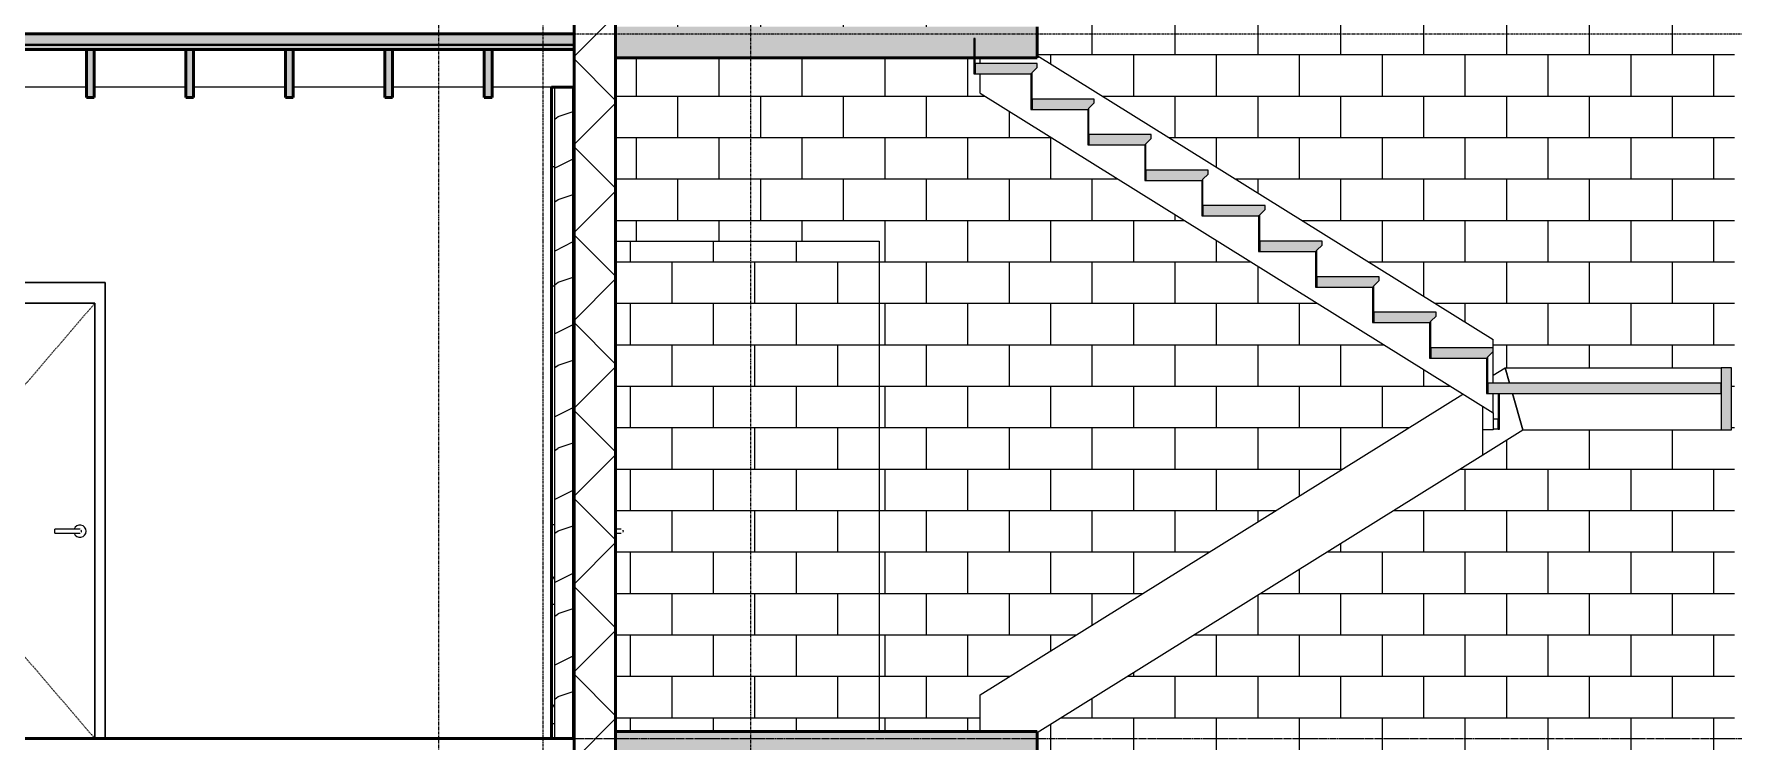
# Model space of a CAD drawing. Header units: inches. Extents: x 9610 to 16692, y -360 to 647.
# Drawn here: x 11748.9 to 12076.9, y -0.5 to 136 of the extents above; entities that cross this region are included whole.
import ezdxf

# ---------------------------------------------------------------- set-up
doc = ezdxf.new("R2010")
doc.units = ezdxf.units.IN
doc.header["$MEASUREMENT"] = 0
for name, pattern in [('Aligning Line 1_8_', [0.25, 0.125, -0.125]), ('Dash 1_16_', [0.125, 0.0625, -0.0625]), ('Dash Dot 3_16_', [0.3125, 0.1875, -0.0625, 0, -0.0625]), ('Grid Line 1_2_', [0.875, 0.5, -0.125, 0.125, -0.125])]:
    doc.linetypes.add(name, pattern=pattern)
for name, color, linetype, lineweight in [('0-1', 7, 'Continuous', 5), ('0-4', 55, 'Continuous', 9), ('0-5', 135, 'Continuous', 13), ('A-ANNO-SYMB-1', 150, 'Dash Dot 3_16_', 9), ('A-DOOR-1', 250, 'Continuous', 9), ('A-DOOR-2', 250, 'Dash 1_16_', 9), ('A-DOOR-FRAM-1', 250, 'Continuous', 9), ('A-FLOR-1', 9, 'Continuous', 13), ('A-FLOR-10', 192, 'Continuous', 50), ('A-FLOR-2', 10, 'Continuous', 50), ('A-FLOR-3', 8, 'Continuous', 5), ('A-FLOR-9', 21, 'Continuous', 13), ('A-FLOR-LEVL-1', 51, 'Grid Line 1_2_', 9), ('A-FLOR-MCUT', 51, 'Continuous', 13), ('A-FLOR-PATT-1', 8, 'Continuous', 9), ('A-WALL-1', 10, 'Continuous', 50), ('A-WALL-2', 7, 'Continuous', 13), ('A-WALL-3', 135, 'Continuous', 13), ('A-WALL-4', 252, 'Continuous', 13), ('A-WALL-PATT-1', 250, 'Continuous', 9), ('A-WALL-PATT-2', 55, 'Continuous', 9), ('A-WALL-PATT-3', 53, 'Continuous', 9), ('A-WALL-PATT-4', 45, 'Continuous', 9), ('G-ANNO-SYMB', 111, 'Aligning Line 1_8_', 9), ('I-WALL-1', 135, 'Continuous', 13), ('S-BEAM-2', 41, 'Continuous', 9), ('S-BEAM-3', 10, 'Continuous', 50), ('S-GRID-1', 1, 'Grid Line 1_2_', 9), ('S-STRS-1', 8, 'Continuous', 5), ('S-STRS-2', 250, 'Continuous', 9)]:
    doc.layers.add(name, color=color, linetype=linetype, lineweight=lineweight)
pattern_1 = [(0, (10995.947, 72), (30.72, 7.68), [1.267, -21.773, 1.267, -21.773, -122.88]), (0, (10995.947, 72), (30.72, 7.68), [-46.08, 1.267, -44.813, 1.267, -21.773, -53.76]), (0, (10995.947, 72), (30.72, 7.68), [-115.2, 1.267, -14.093, 1.267, -37.133]), (120, (11007.467, 75.84), (-22.011075, 22.7643), [1.267, -21.773, 1.267, -21.773, -122.88]), (120, (11007.467, 75.84), (-22.011075, 22.7643), [-46.08, 1.267, -44.813, 1.267, -21.773, -53.76]), (120, (11007.467, 75.84), (-22.011075, 22.7643), [-115.2, 1.267, -14.093, 1.267, -37.133]), (240, (11011.307, 91.2), (-8.708925, -30.4443), [1.267, -21.773, 1.267, -21.773, -122.88]), (240, (11011.307, 91.2), (-8.708925, -30.4443), [-46.08, 1.267, -44.813, 1.267, -21.773, -53.76]), (240, (11011.307, 91.2), (-8.708925, -30.4443), [-115.2, 1.267, -14.093, 1.267, -37.133])]

# ---------------------------------------------------------------- blocks, each defined once
blk = doc.blocks.new('HOLLOW METAL - STAIR DOOR-2010450-BUILDING SECTION - EAST_WEST - LOOKING NORTH')
at = {"layer": 'A-DOOR-1'}
for p, q in [((11760.64, 84), (11724.64, 84)), ((11724.64, 84), (11724.64, 0)), ((11760.64, 0), (11760.64, 84)), ((11757.1, 40.39), (11752.96, 40.39)), ((11752.96, 40), (11752.96, 40.39)), ((11752.96, 39.61), (11752.96, 40)), ((11752.96, 39.61), (11757.1, 39.61))]:
    blk.add_line(p, q, dxfattribs=at)
at = {"layer": 'A-DOOR-1', "flags": 128}
for points in [[(11757.69, 40.39), (11757.69, 40.39), (11757.68, 40.39), (11757.68, 40.39), (11757.68, 40.39), (11757.67, 40.39), (11757.67, 40.39), (11757.66, 40.39), (11757.66, 40.39), (11757.65, 40.39), (11757.64, 40.39), (11757.63, 40.39), (11757.62, 40.39), (11757.61, 40.39), (11757.6, 40.39), (11757.58, 40.39), (11757.57, 40.39), (11757.55, 40.39), (11757.54, 40.39), (11757.52, 40.39), (11757.51, 40.39), (11757.49, 40.39), (11757.47, 40.39), (11757.45, 40.39), (11757.43, 40.39), (11757.41, 40.39), (11757.39, 40.39), (11757.37, 40.39), (11757.35, 40.39), (11757.33, 40.39), (11757.31, 40.39), (11757.29, 40.39), (11757.27, 40.39), (11757.24, 40.39), (11757.22, 40.39), (11757.2, 40.39), (11757.17, 40.39), (11757.15, 40.39), (11757.13, 40.39), (11757.1, 40.39), (11757.1, 40.39)], [(11757.1, 39.61), (11757.12, 39.61), (11757.14, 39.61), (11757.17, 39.61), (11757.19, 39.61), (11757.21, 39.61), (11757.24, 39.61), (11757.26, 39.61), (11757.28, 39.61), (11757.3, 39.61), (11757.33, 39.61), (11757.35, 39.61), (11757.37, 39.61), (11757.39, 39.61), (11757.41, 39.61), (11757.43, 39.61), (11757.45, 39.61), (11757.47, 39.61), (11757.49, 39.61), (11757.5, 39.61), (11757.52, 39.61), (11757.54, 39.61), (11757.55, 39.61), (11757.57, 39.61), (11757.58, 39.61), (11757.59, 39.61), (11757.61, 39.61), (11757.62, 39.61), (11757.63, 39.61), (11757.64, 39.61), (11757.65, 39.61), (11757.65, 39.61), (11757.66, 39.61), (11757.67, 39.61), (11757.67, 39.61), (11757.68, 39.61), (11757.68, 39.61), (11757.68, 39.61), (11757.69, 39.61), (11757.69, 39.61)]]:
    blk.add_lwpolyline(points, dxfattribs=at)
at = {"layer": 'A-DOOR-1'}
for centre, radius, start, end in [((11757.78, 40), 1.18, 360, 160.3657), ((11757.78, 40), 1.18, 199.5633, 360), ((11757.69, 40), 0.394, 75, 90), ((11757.69, 40), 0.394, 270, 285), ((11757.69, 40), 0.394, 0, 30), ((11757.69, 40), 0.394, 330, 0)]:
    blk.add_arc(centre, radius, start, end, dxfattribs=at)
at = {"layer": 'A-DOOR-2'}
for p, q in [((11760.64, 84), (11724.64, 42)), ((11724.64, 42), (11760.64, 0))]:
    blk.add_line(p, q, dxfattribs=at)
at = {"layer": 'A-DOOR-FRAM-1'}
for p, q in [((11722.64, 88), (11722.64, 0)), ((11762.64, 88), (11722.64, 88)), ((11762.64, 0), (11762.64, 88)), ((11724.64, 84), (11724.64, 0)), ((11724.64, 84), (11760.64, 84)), ((11760.64, 84), (11760.64, 0))]:
    blk.add_line(p, q, dxfattribs=at)
blk = doc.blocks.new('Dimension Lumber - 2x10-2069430-BUILDING SECTION - EAST_WEST - LOOKING NORTH')
at = {"layer": 'S-BEAM-2'}
blk.add_hatch(color=256, dxfattribs=at).paths.add_polyline_path([(10261.44, 255.75), (10262.94, 255.75), (10262.94, 265), (10261.44, 265), (10261.44, 257.75)], flags=0)
at = {"layer": 'S-BEAM-3'}
for p, q in [((10262.94, 265), (10261.44, 265)), ((10261.44, 265), (10261.44, 255.75)), ((10262.94, 255.75), (10262.94, 265)), ((10261.44, 255.75), (10262.94, 255.75))]:
    blk.add_line(p, q, dxfattribs=at)
blk = doc.blocks.new('CTR - 1st Phase - Common Walls_rvt-1-BUILDING SECTION - EAST_WEST - LOOKING NORTH')
at = {"layer": 'A-WALL-4'}
blk.add_hatch(color=256, dxfattribs=at).paths.add_polyline_path([(11852.94, 0), (11853.19, 0), (11853.19, 125.75), (11852.94, 125.75), (11852.94, 0.21)], flags=0)
at = {"layer": 'A-WALL-PATT-1'}
h = blk.add_hatch(dxfattribs=at)
h.set_pattern_fill('FP_1', color=256, style=0, pattern_type=2)
h.set_pattern_definition(pattern_1)
h.paths.add_polyline_path([(11849.44, 0), (11849.44, 125.75), (11848.81, 125.75), (11848.81, 0)], flags=0)
at = {"layer": 'A-WALL-PATT-3'}
h = blk.add_hatch(dxfattribs=at)
h.set_pattern_fill('FP_4', color=256, style=0, pattern_type=2)
h.set_pattern_definition([(216.87, (11002.345, 87.994), (47.980943, 31.987086), [7.997, -71.971]), (206.565, (11011.941, 83.196), (-15.993714, -15.99413), [17.881, -17.881]), (198.435, (11011.941, 75.199), (-31.98674, -15.99388), [10.115, -40.461])])
h.paths.add_polyline_path([(11852.94, 0), (11852.94, 125.75), (11849.44, 125.75), (11849.44, 0)], flags=0)
at = {"layer": 'A-WALL-1'}
for p, q in [((11853.19, 125.75), (11848.81, 125.75)), ((11848.81, 125.75), (11848.81, 0)), ((11853.19, 0), (11853.19, 125.75)), ((11848.81, 0), (11853.19, 0))]:
    blk.add_line(p, q, dxfattribs=at)
at = {"layer": 'A-WALL-2'}
for p, q in [((11849.44, 0), (11849.44, 125.75)), ((11852.94, 0), (11852.94, 125.75))]:
    blk.add_line(p, q, dxfattribs=at)
at = {"layer": 'I-WALL-1'}
for p, q in [((11759.04, 125.75), (11741.34, 125.75)), ((11778.24, 125.75), (11760.54, 125.75)), ((11797.44, 125.75), (11779.74, 125.75)), ((11816.64, 125.75), (11798.94, 125.75)), ((11835.84, 125.75), (11818.14, 125.75)), ((11848.81, 125.75), (11837.34, 125.75)), ((11722.64, 88), (11762.64, 88)), ((11762.64, 88), (11762.64, 0))]:
    blk.add_line(p, q, dxfattribs=at)
at = {"layer": '0-4'}
for name, p in [('Dimension Lumber - 2x10-2069430-BUILDING SECTION - EAST_WEST - LOOKING NORTH', (1497.6, -132)), ('Dimension Lumber - 2x10-2069430-BUILDING SECTION - EAST_WEST - LOOKING NORTH', (1516.79, -132)), ('Dimension Lumber - 2x10-2069430-BUILDING SECTION - EAST_WEST - LOOKING NORTH', (1535.99, -132)), ('Dimension Lumber - 2x10-2069430-BUILDING SECTION - EAST_WEST - LOOKING NORTH', (1555.19, -132)), ('Dimension Lumber - 2x10-2069430-BUILDING SECTION - EAST_WEST - LOOKING NORTH', (1574.39, -132)), ('HOLLOW METAL - STAIR DOOR-2010450-BUILDING SECTION - EAST_WEST - LOOKING NORTH', (0, 0))]:
    blk.add_blockref(name, p, dxfattribs=at)
blk = doc.blocks.new('HOLLOW METAL - STAIR DOOR-2009181-BUILDING SECTION - EAST_WEST - LOOKING NORTH')
at = {"layer": 'A-DOOR-1'}
for p, q in [((11861.69, 176.39), (11861.19, 176.39)), ((11861.19, 175.61), (11861.69, 175.61))]:
    blk.add_line(p, q, dxfattribs=at)
at = {"layer": 'A-DOOR-1', "flags": 128}
for points in [[(11862.28, 176.39), (11862.28, 176.39), (11862.27, 176.39), (11862.27, 176.39), (11862.27, 176.39), (11862.26, 176.39), (11862.26, 176.39), (11862.25, 176.39), (11862.25, 176.39), (11862.24, 176.39), (11862.23, 176.39), (11862.22, 176.39), (11862.21, 176.39), (11862.2, 176.39), (11862.19, 176.39), (11862.17, 176.39), (11862.16, 176.39), (11862.14, 176.39), (11862.13, 176.39), (11862.11, 176.39), (11862.1, 176.39), (11862.08, 176.39), (11862.06, 176.39), (11862.04, 176.39), (11862.02, 176.39), (11862, 176.39), (11861.98, 176.39), (11861.96, 176.39), (11861.94, 176.39), (11861.92, 176.39), (11861.9, 176.39), (11861.88, 176.39), (11861.85, 176.39), (11861.83, 176.39), (11861.81, 176.39), (11861.79, 176.39), (11861.76, 176.39), (11861.74, 176.39), (11861.72, 176.39), (11861.69, 176.39), (11861.69, 176.39)], [(11861.69, 175.61), (11861.71, 175.61), (11861.73, 175.61), (11861.76, 175.61), (11861.78, 175.61), (11861.8, 175.61), (11861.83, 175.61), (11861.85, 175.61), (11861.87, 175.61), (11861.89, 175.61), (11861.92, 175.61), (11861.94, 175.61), (11861.96, 175.61), (11861.98, 175.61), (11862, 175.61), (11862.02, 175.61), (11862.04, 175.61), (11862.06, 175.61), (11862.07, 175.61), (11862.09, 175.61), (11862.11, 175.61), (11862.13, 175.61), (11862.14, 175.61), (11862.16, 175.61), (11862.17, 175.61), (11862.18, 175.61), (11862.19, 175.61), (11862.21, 175.61), (11862.22, 175.61), (11862.23, 175.61), (11862.24, 175.61), (11862.24, 175.61), (11862.25, 175.61), (11862.26, 175.61), (11862.26, 175.61), (11862.27, 175.61), (11862.27, 175.61), (11862.27, 175.61), (11862.28, 175.61), (11862.28, 175.61)]]:
    blk.add_lwpolyline(points, dxfattribs=at)
at = {"layer": 'A-DOOR-1'}
for start, end in [(90, 97.2275), (262.7725, 270), (0, 30), (330, 0)]:
    blk.add_arc((11862.28, 176), 0.394, start, end, dxfattribs=at)
blk = doc.blocks.new('CTR - 1st Phase -Stairs _ Elevators_rvt-1-BUILDING SECTION - EAST_WEST - LOOKING NORTH')
at = {"layer": 'A-FLOR-1'}
for points in [[(11933.2, 131.37), (11942.56, 131.37), (11942.56, 137.38), (11861.19, 137.38), (11861.19, 131.37), (11931.56, 131.37)], [(11917.48, -4.63), (11942.56, -4.63), (11942.56, 1.37), (11861.19, 1.37), (11861.19, -4.63), (11912.03, -4.63)]]:
    blk.add_hatch(color=256, dxfattribs=at).paths.add_polyline_path(points, flags=0)
at = {"layer": 'A-WALL-PATT-2'}
h = blk.add_hatch(dxfattribs=at)
h.set_pattern_fill('FP_37', color=256, style=0, pattern_type=2)
h.set_pattern_definition([(0, (11857.189, -156), (0, 8), []), (90, (11857.189, -156), (-8, 8), [8, -8])])
h.paths.add_polyline_path([(11947.84, -128), (12077.19, -128), (12077.19, 372), (11861.19, 372), (11861.19, 308.39), (11862.45, 308.35), (11862.57, 308.26), (11862.62, 308.2), (11862.62, 307.8), (11862.45, 307.65), (11862.28, 307.62), (11862.06, 307.61), (11861.19, 307.61), (11861.19, 269.38), (11942.56, 269.38), (11942.56, 270.46), (12030.56, 214.46), (12030.56, 207.46), (12032.98, 209), (12076.56, 209), (12076.56, 197), (12036.47, 197), (11942.56, 137.24), (11942.56, 131.84), (12030.56, 76.99), (12030.56, 70.13), (12032.88, 71.57), (12076.56, 71.57), (12076.56, 59.57), (12036.31, 59.57), (11942.56, 1.13), (11942.56, -4.63), (11935.67, -4.63), (12026.46, -59.65), (12026.46, -66.32), (12028.64, -65), (12076.46, -65), (12076.46, -77), (12031.99, -77), (11950.46, -126.41)], flags=0)
h.paths.add_polyline_path([(11938.46, -128), (11938.46, -119.65), (12020.39, -70), (11927.46, -13.68), (11927.46, -10), (11926.21, -10), (11926.21, -4.63), (11861.19, -4.63), (11861.19, -128), (11867.19, -128), (11867.19, -40), (11907.19, -40), (11907.19, -128), (11919.61, -128)], flags=0)
h.paths.add_polyline_path([(11927.46, -8), (11927.46, -4.63), (11926.46, -4.63), (11926.46, -8)], flags=0)
h.paths.add_polyline_path([(11927.46, 1.37), (11931.56, 1.37), (11931.56, 8.42), (12024.72, 66.49), (11931.56, 124.56), (11931.56, 128.29), (11930.31, 128.29), (11930.31, 131.37), (11861.19, 131.37), (11861.19, 96), (11912.03, 96), (11912.03, 1.37)], flags=0)
h.paths.add_polyline_path([(11931.56, 130.29), (11931.56, 131.37), (11930.56, 131.37), (11930.56, 130.29)], flags=0)
h.paths.add_polyline_path([(11931.56, 137.38), (11931.56, 144.46), (12024.89, 203.85), (11942.56, 256.24), (11942.56, 260), (11941.31, 260), (11941.31, 263.38), (11861.19, 263.38), (11861.19, 176.39), (11862.45, 176.35), (11862.57, 176.26), (11862.62, 176.2), (11862.62, 175.8), (11862.45, 175.65), (11862.28, 175.62), (11862.06, 175.61), (11861.19, 175.61), (11861.19, 137.38), (11920.42, 137.38)], flags=0)
h.paths.add_polyline_path([(11861.69, 175.8), (11861.75, 176), (11861.69, 176.1), (11861.69, 175.9)], flags=0)
h.paths.add_polyline_path([(11941.56, 262), (11942.56, 262), (11942.56, 263.38), (11941.56, 263.38)], flags=0)
h.paths.add_polyline_path([(11861.69, 307.8), (11861.75, 308), (11861.69, 308.1), (11861.69, 307.9)], flags=0)
h = blk.add_hatch(dxfattribs=at)
h.set_pattern_fill('FP_33', color=256, style=0, pattern_type=2)
h.set_pattern_definition([(0, (12080.064, -12), (0, 8), []), (90, (12080.064, -12), (-8, 8), [8, -8])])
h.paths.add_polyline_path([(11869.67, 1.37), (11912.03, 1.37), (11912.03, 96), (11861.19, 96), (11861.19, 40.39), (11862.45, 40.35), (11862.57, 40.26), (11862.62, 40.2), (11862.62, 39.8), (11862.45, 39.65), (11862.28, 39.62), (11862.06, 39.61), (11861.19, 39.61), (11861.19, 1.37), (11867.19, 1.37)], flags=0)
h.paths.add_polyline_path([(11861.69, 39.8), (11861.75, 40), (11861.69, 40.1), (11861.69, 39.88)], flags=0)
at = {"layer": 'A-WALL-PATT-4'}
h = blk.add_hatch(dxfattribs=at)
h.set_pattern_fill('FP_30', color=256, style=0, pattern_type=2)
h.set_pattern_definition([(45, (10995.947, 72), (-8.48528, 8.48528), []), (135, (10995.947, 72), (-8.48528, -8.48528), [])])
h.paths.add_polyline_path([(11858.98, -140), (11861.19, -140), (11861.19, 372), (11853.19, 372), (11853.19, -4), (11857.19, -16), (11853.19, -16), (11853.19, -140)], flags=0)
at = {"layer": 'S-STRS-1'}
for points in [[(11930.31, 128.29), (11930.56, 128.29), (11930.56, 131.37), (11930.31, 131.37), (11930.31, 128.54)], [(11941.56, 128.29), (11941.56, 128.54), (11942.56, 129.54), (11942.56, 130.29), (11930.56, 130.29), (11930.56, 128.29), (11931.56, 128.29)], [(11941.56, 121.43), (11941.56, 128.29), (11941.31, 128.29), (11941.31, 121.43)], [(11945.09, 121.43), (11952.56, 121.43), (11952.56, 121.68), (11953.56, 122.68), (11953.56, 123.43), (11941.56, 123.43), (11941.56, 121.43), (11942.56, 121.43)], [(11952.31, 114.57), (11952.56, 114.57), (11952.56, 121.43), (11952.31, 121.43), (11952.31, 114.82)], [(11952.56, 114.57), (11963.56, 114.57), (11963.56, 114.82), (11964.56, 115.82), (11964.56, 116.57), (11952.56, 116.57)], [(11963.56, 107.71), (11963.56, 114.57), (11963.31, 114.57), (11963.31, 107.71)], [(11963.56, 107.71), (11974.56, 107.71), (11974.56, 107.96), (11975.56, 108.96), (11975.56, 109.71), (11963.56, 109.71)], [(11974.31, 100.86), (11974.56, 100.86), (11974.56, 107.71), (11974.31, 107.71), (11974.31, 101.11)], [(11985.56, 100.86), (11985.56, 101.11), (11986.56, 102.11), (11986.56, 102.86), (11974.56, 102.86), (11974.56, 100.86)], [(11985.31, 94), (11985.56, 94), (11985.56, 100.86), (11985.31, 100.86), (11985.31, 94.25)], [(11985.56, 94), (11996.56, 94), (11996.56, 94.25), (11997.56, 95.25), (11997.56, 96), (11985.56, 96)], [(11996.31, 87.14), (11996.56, 87.14), (11996.56, 94), (11996.31, 94), (11996.31, 87.39)], [(11996.56, 87.14), (12007.56, 87.14), (12007.56, 87.39), (12008.56, 88.39), (12008.56, 89.14), (11996.56, 89.14)], [(12007.31, 80.29), (12007.56, 80.29), (12007.56, 87.14), (12007.31, 87.14), (12007.31, 80.54)], [(12018.56, 80.29), (12018.56, 80.54), (12019.56, 81.54), (12019.56, 82.29), (12007.56, 82.29), (12007.56, 80.29)], [(12018.31, 73.43), (12018.56, 73.43), (12018.56, 80.29), (12018.31, 80.29), (12018.31, 73.68)], [(12029.56, 73.43), (12029.56, 73.68), (12030.56, 74.68), (12030.56, 75.43), (12018.56, 75.43), (12018.56, 73.43)], [(12029.56, 66.57), (12029.56, 73.43), (12029.31, 73.43), (12029.31, 66.57)], [(12076.56, 59.57), (12076.56, 71.57), (12074.56, 71.57), (12074.56, 59.57)], [(12029.56, 66.57), (12074.56, 66.57), (12074.56, 68.57), (12029.56, 68.53)]]:
    blk.add_hatch(color=256, dxfattribs=at).paths.add_polyline_path(points, flags=0)
at = {"layer": 'A-FLOR-2'}
for p, q in [((11861.19, 137.38), (11861.19, 131.37)), ((11942.56, 131.37), (11942.56, 137.38)), ((11861.19, 131.37), (11942.56, 131.37)), ((11942.56, 1.37), (11861.19, 1.37)), ((11861.19, 1.37), (11861.19, -4.63)), ((11942.56, -4.63), (11942.56, 1.37))]:
    blk.add_line(p, q, dxfattribs=at)
at = {"layer": 'A-WALL-1'}
for p, q in [((11853.19, 372), (11853.19, -140)), ((11861.19, -140), (11861.19, 372))]:
    blk.add_line(p, q, dxfattribs=at)
at = {"layer": 'A-WALL-3'}
for p, q in [((11861.19, 96), (11912.03, 96)), ((11912.03, 96), (11912.03, 1.37))]:
    blk.add_line(p, q, dxfattribs=at)
at = {"layer": 'S-STRS-2'}
for p, q in [((11930.56, 135.14), (11930.31, 135.14)), ((11930.31, 135.14), (11930.31, 128.29)), ((11930.56, 128.29), (11930.56, 135.14)), ((11931.56, 130.29), (11931.56, 131.37)), ((11942.56, 131.84), (12030.56, 76.99)), ((11930.31, 128.29), (11930.56, 128.29)), ((11942.56, 130.29), (11930.56, 130.29)), ((11930.56, 130.29), (11930.56, 128.29)), ((11930.56, 128.29), (11941.56, 128.29)), ((11931.56, 124.56), (11931.56, 128.29)), ((11941.56, 128.29), (11941.31, 128.29)), ((11941.31, 128.29), (11941.31, 121.43)), ((11941.56, 128.54), (11942.56, 129.54)), ((11941.56, 128.29), (11941.56, 128.54)), ((11941.56, 121.43), (11941.56, 128.29)), ((11942.56, 129.54), (11942.56, 130.29)), ((11931.56, 124.56), (12030.56, 62.85)), ((11941.31, 121.43), (11941.56, 121.43)), ((11953.56, 123.43), (11941.56, 123.43)), ((11941.56, 123.43), (11941.56, 121.43)), ((11941.56, 121.43), (11952.56, 121.43)), ((11952.56, 121.43), (11952.31, 121.43)), ((11952.31, 121.43), (11952.31, 114.57)), ((11952.56, 121.68), (11953.56, 122.68)), ((11952.56, 121.43), (11952.56, 121.68)), ((11952.56, 114.57), (11952.56, 121.43)), ((11953.56, 122.68), (11953.56, 123.43)), ((11964.56, 116.57), (11952.56, 116.57)), ((11952.56, 116.57), (11952.56, 114.57)), ((11963.56, 114.82), (11964.56, 115.82)), ((11963.56, 114.57), (11963.56, 114.82)), ((11964.56, 115.82), (11964.56, 116.57)), ((11952.31, 114.57), (11952.56, 114.57)), ((11952.56, 114.57), (11963.56, 114.57)), ((11963.56, 114.57), (11963.31, 114.57)), ((11963.31, 114.57), (11963.31, 107.71)), ((11963.56, 107.71), (11963.56, 114.57)), ((11975.56, 109.71), (11963.56, 109.71)), ((11963.56, 109.71), (11963.56, 107.71)), ((11974.56, 107.96), (11975.56, 108.96)), ((11975.56, 108.96), (11975.56, 109.71)), ((11963.31, 107.71), (11963.56, 107.71)), ((11963.56, 107.71), (11974.56, 107.71)), ((11974.56, 107.71), (11974.31, 107.71)), ((11974.31, 107.71), (11974.31, 100.86)), ((11974.56, 107.71), (11974.56, 107.96)), ((11974.56, 100.86), (11974.56, 107.71)), ((11986.56, 102.86), (11974.56, 102.86)), ((11974.56, 102.86), (11974.56, 100.86)), ((11985.56, 101.11), (11986.56, 102.11)), ((11986.56, 102.11), (11986.56, 102.86)), ((11974.31, 100.86), (11974.56, 100.86)), ((11974.56, 100.86), (11985.56, 100.86)), ((11985.56, 100.86), (11985.31, 100.86)), ((11985.31, 100.86), (11985.31, 94)), ((11985.56, 100.86), (11985.56, 101.11)), ((11985.56, 94), (11985.56, 100.86)), ((11997.56, 96), (11985.56, 96)), ((11985.56, 96), (11985.56, 94)), ((11996.56, 94.25), (11997.56, 95.25)), ((11997.56, 95.25), (11997.56, 96)), ((11985.31, 94), (11985.56, 94)), ((11985.56, 94), (11996.56, 94)), ((11996.56, 94), (11996.31, 94)), ((11996.31, 94), (11996.31, 87.14)), ((11996.56, 94), (11996.56, 94.25)), ((11996.56, 87.14), (11996.56, 94)), ((12008.56, 89.14), (11996.56, 89.14)), ((11996.56, 89.14), (11996.56, 87.14)), ((12008.56, 88.39), (12008.56, 89.14)), ((11996.31, 87.14), (11996.56, 87.14)), ((11996.56, 87.14), (12007.56, 87.14)), ((12007.56, 87.14), (12007.31, 87.14)), ((12007.31, 87.14), (12007.31, 80.29)), ((12007.56, 87.39), (12008.56, 88.39)), ((12007.56, 87.14), (12007.56, 87.39)), ((12007.56, 80.29), (12007.56, 87.14)), ((12019.56, 82.29), (12007.56, 82.29)), ((12007.56, 82.29), (12007.56, 80.29)), ((12019.56, 81.54), (12019.56, 82.29)), ((12007.31, 80.29), (12007.56, 80.29)), ((12007.56, 80.29), (12018.56, 80.29)), ((12018.56, 80.29), (12018.31, 80.29)), ((12018.31, 80.29), (12018.31, 73.43)), ((12018.56, 80.54), (12019.56, 81.54)), ((12018.56, 80.29), (12018.56, 80.54)), ((12018.56, 73.43), (12018.56, 80.29)), ((12030.56, 75.43), (12030.56, 76.99)), ((12018.31, 73.43), (12018.56, 73.43)), ((12030.56, 75.43), (12018.56, 75.43)), ((12018.56, 75.43), (12018.56, 73.43)), ((12018.56, 73.43), (12029.56, 73.43)), ((12029.56, 73.43), (12029.31, 73.43)), ((12029.31, 73.43), (12029.31, 66.57)), ((12029.56, 73.68), (12030.56, 74.68)), ((12029.56, 73.43), (12029.56, 73.68)), ((12029.56, 66.57), (12029.56, 73.43)), ((12030.56, 74.68), (12030.56, 75.43)), ((12030.56, 68.57), (12030.56, 74.68)), ((12030.56, 70.13), (12032.88, 71.57)), ((12032.88, 71.57), (12074.56, 71.57)), ((12032.88, 71.57), (12033.74, 68.57)), ((12033.74, 68.57), (12032.88, 71.57)), ((12076.56, 71.57), (12074.56, 71.57)), ((12074.56, 71.57), (12074.56, 59.57)), ((12076.56, 59.57), (12076.56, 71.57)), ((11931.56, 8.42), (12024.72, 66.49)), ((12029.31, 66.57), (12029.56, 66.57)), ((12074.56, 68.57), (12029.56, 68.57)), ((12029.56, 68.57), (12029.56, 66.57)), ((12029.56, 66.57), (12074.56, 66.57)), ((12030.56, 62.85), (12030.56, 66.57)), ((12031.56, 66.57), (12031.56, 59.71)), ((12031.81, 59.71), (12031.81, 66.57)), ((12034.31, 66.57), (12036.31, 59.57)), ((12036.31, 59.57), (12034.31, 66.57)), ((12074.56, 66.57), (12074.56, 68.57)), ((12028.56, 59.57), (12028.56, 64.09)), ((12028.56, 54.74), (12028.56, 64.09)), ((12030.56, 62.85), (12030.56, 59.57)), ((12030.56, 59.57), (12028.56, 59.57)), ((12028.56, 54.74), (12036.31, 59.57)), ((12030.56, 61.71), (12031.56, 61.71)), ((12031.56, 59.71), (12030.56, 59.71)), ((12031.56, 59.71), (12031.56, 61.71)), ((12031.56, 59.71), (12031.81, 59.71)), ((12036.31, 59.57), (12074.56, 59.57)), ((12074.56, 59.57), (12076.56, 59.57)), ((11942.56, 1.13), (12028.56, 54.74)), ((11931.56, 1.37), (11931.56, 8.42))]:
    blk.add_line(p, q, dxfattribs=at)
at = {"layer": '0-5'}
blk.add_blockref('HOLLOW METAL - STAIR DOOR-2009181-BUILDING SECTION - EAST_WEST - LOOKING NORTH', (0, -136), dxfattribs=at)

msp = doc.modelspace()

# ---------------------------------------------------------------- hatches: boundary and pattern name
at = {"layer": 'A-FLOR-3'}
h = msp.add_hatch(color=256, dxfattribs=at)
h.paths.add_polyline_path([(11648.0894, 133.75), (11853.1894, 133.75), (11853.1894, 134), (11648.0894, 134), (11648.0894, 133.875)], flags=0)
h.paths.add_polyline_path([(10413.3059, 133.75), (10450.6894, 133.75), (10450.6894, 134), (10245.5894, 134), (10245.5894, 133.75), (10412.7894, 133.75)], flags=0)
at = {"layer": 'A-FLOR-9'}
h = msp.add_hatch(color=256, dxfattribs=at)
h.paths.add_polyline_path([(11757.0019, 133), (11853.1894, 133), (11853.1894, 133.75), (11648.0894, 133.75), (11648.0894, 133), (11751.3422, 133)], flags=0)
h.paths.add_polyline_path([(10450.6894, 133), (10450.6894, 133.75), (10245.5894, 133.75), (10245.5894, 133), (10450.4144, 133)], flags=0)
at = {"layer": 'A-FLOR-PATT-1'}
h = msp.add_hatch(dxfattribs=at)
h.set_pattern_fill('FP_1', color=256, style=0, pattern_type=2)
h.set_pattern_definition(pattern_1)
h.paths.add_polyline_path([(11772.8699, 134), (11853.1894, 134), (11853.1894, 136), (11648.0894, 136), (11648.0894, 134), (11757.0019, 134)], flags=0)
h.paths.add_polyline_path([(10412.7894, 134), (10450.6894, 134), (10450.6894, 136), (10245.5894, 136), (10245.5894, 134), (10395.0979, 134)], flags=0)

# ---------------------------------------------------------------- linework, layer by layer
at = {"layer": 'A-ANNO-SYMB-1'}
for p, q in [((11826.9644, 416.0757), (11826.9644, -142.7997)), ((11887.3051, -142.7997), (11887.3051, 416.0757))]:
    msp.add_line(p, q, dxfattribs=at)
at = {"layer": 'A-FLOR-10'}
for p, q in [((11853.1894, 136), (11616.0739, 136)), ((11853.1894, 133), (11853.1894, 136)), ((11648.0894, 133), (11853.1894, 133)), ((11853.1894, 0), (11616.8535, 0)), ((11853.1894, -4), (11853.1894, 0))]:
    msp.add_line(p, q, dxfattribs=at)
at = {"layer": 'A-FLOR-LEVL-1'}
for p, q in [((9610.2403, 136), (12557.7313, 136)), ((9610.2403, 0), (12557.7313, 0))]:
    msp.add_line(p, q, dxfattribs=at)
at = {"layer": 'A-FLOR-MCUT'}
for p, q in [((11853.1894, 134), (11648.0894, 134)), ((11853.1894, 133.75), (11648.0894, 133.75))]:
    msp.add_line(p, q, dxfattribs=at)
at = {"layer": 'G-ANNO-SYMB'}
msp.add_line((9706.2119, 0), (12461.7559, 0), dxfattribs=at)
at = {"layer": 'S-GRID-1'}
msp.add_line((11847.1894, -159.8356), (11847.1894, 451.8625), dxfattribs=at)

# ---------------------------------------------------------------- block references
at = {"layer": '0-1'}
for name in ['CTR - 1st Phase -Stairs _ Elevators_rvt-1-BUILDING SECTION - EAST_WEST - LOOKING NORTH', 'CTR - 1st Phase - Common Walls_rvt-1-BUILDING SECTION - EAST_WEST - LOOKING NORTH']:
    msp.add_blockref(name, (0, 0), dxfattribs=at)

doc.saveas('drawing.dxf')
